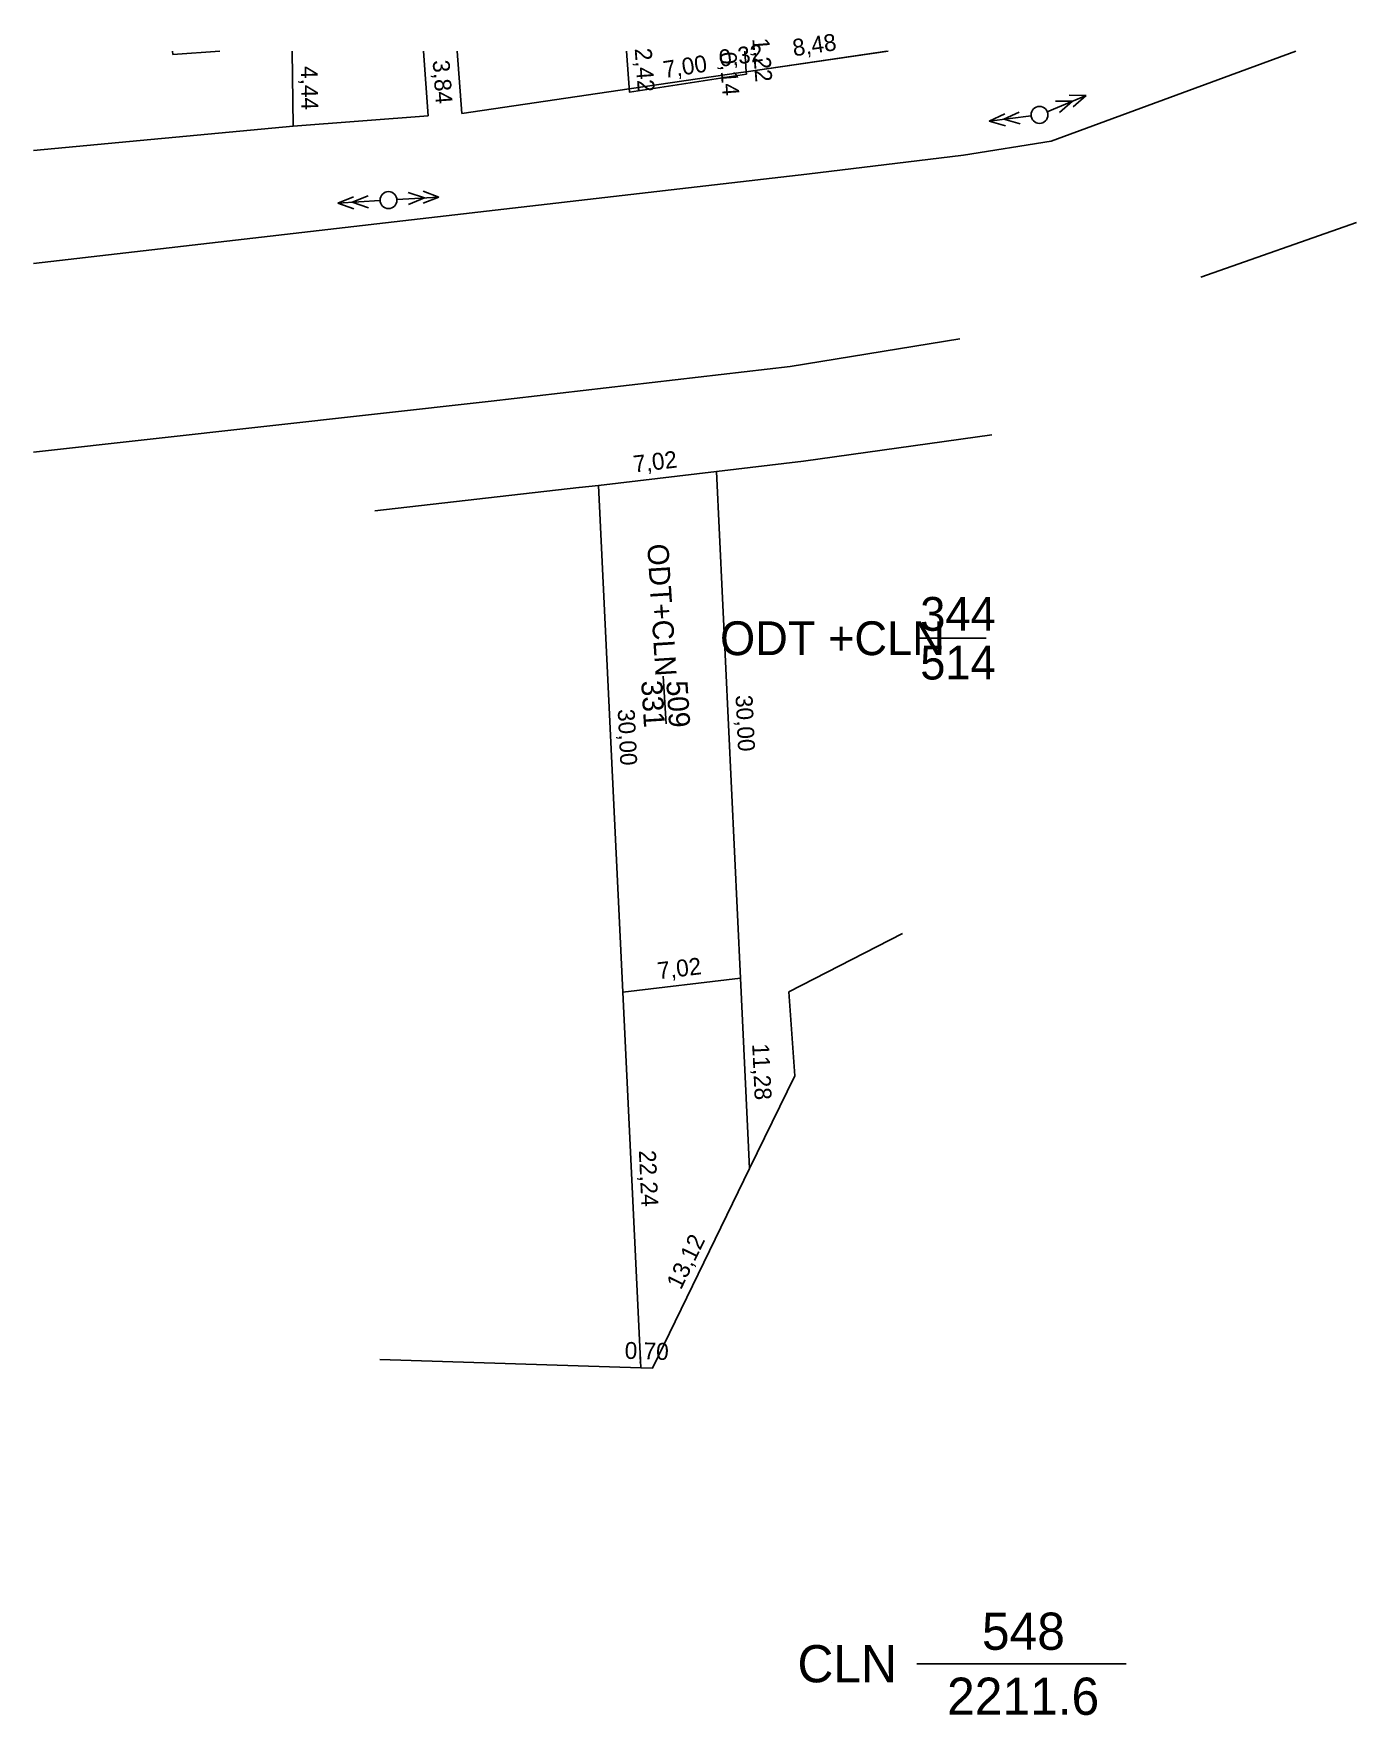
# Model space of a CAD drawing. Extents: x 537629.1 to 537707.3, y 1837025.8 to 1837125.3.
import ezdxf

# ---------------------------------------------------------------- set-up
doc = ezdxf.new("R2010")
doc.units = 0
for name, color, linetype in [('Level 10', 7, 'Continuous'), ('Level 13', 7, 'Continuous'), ('Level 14', 7, 'Continuous'), ('Level 16', 7, 'Continuous'), ('Level 22', 7, 'Continuous'), ('Level 23', 7, 'Continuous'), ('Level 29', 7, 'Continuous'), ('Level 5', 7, 'Continuous'), ('Level 55', 7, 'Continuous'), ('Level 7', 7, 'Continuous')]:
    doc.layers.add(name, color=color, linetype=linetype)

msp = doc.modelspace()

# ---------------------------------------------------------------- linework, layer by layer
at = {"layer": 'Level 10'}
for p, q in [((537644.392, 1837124.246), (537644.47, 1837119.81)), ((537652.162, 1837124.246), (537652.45, 1837120.42)), ((537671.17, 1837124.246), (537671.26, 1837123.03)), ((537671.26, 1837123.03), (537679.649, 1837124.246)), ((537670.946, 1837122.985), (537671.26, 1837123.03)), ((537662.52, 1837098.57), (537669.49, 1837099.4)), ((537669.49, 1837099.4), (537670.922, 1837069.434)), ((537662.52, 1837098.57), (537663.956, 1837068.604)), ((537663.956, 1837068.604), (537670.922, 1837069.434)), ((537670.922, 1837069.434), (537671.46, 1837058.17)), ((537663.956, 1837068.604), (537665.02, 1837046.39))]:
    msp.add_line(p, q, dxfattribs=at)
for points in [[(537664.17, 1837124.246), (537664.35, 1837121.83), (537671.27, 1837122.89), (537671.26, 1837123.03)], [(537665.02, 1837046.39), (537665.72, 1837046.37), (537671.46, 1837058.17)]]:
    msp.add_lwpolyline(points, dxfattribs=at)
at = {"layer": 'Level 13'}
msp.add_line((537681.354, 1837028.884), (537693.735, 1837028.884), dxfattribs=at)
for points in [[(537681.44, 1837089.53), (537685.45, 1837089.53)], [(537666.35, 1837087.29), (537666.53, 1837084.47)]]:
    msp.add_lwpolyline(points, dxfattribs=at)
at = {"layer": 'Level 14'}
for p, q in [((537637.328, 1837124.246), (537637.34, 1837124.06)), ((537637.34, 1837124.06), (537640.124, 1837124.246))]:
    msp.add_line(p, q, dxfattribs=at)
at = {"layer": 'Level 16'}
msp.add_line((537649.59, 1837046.88), (537665.02, 1837046.39), dxfattribs=at)
for points in [[(537669.49, 1837099.4), (537674.65, 1837100), (537685.79, 1837101.56)], [(537649.3, 1837097.07), (537661.36, 1837098.44), (537661.38, 1837098.44), (537662.52, 1837098.57)], [(537671.46, 1837058.17), (537674.13, 1837063.66), (537673.77, 1837068.61), (537680.51, 1837072.074)]]:
    msp.add_lwpolyline(points, dxfattribs=at)
at = {"layer": 'Level 22'}
for p, q in [((537699.52, 1837122.7), (537703.773, 1837124.246)), ((537689.3, 1837118.93), (537699.52, 1837122.7)), ((537684.11, 1837118.1), (537689.3, 1837118.93)), ((537674.84, 1837116.98), (537684.11, 1837118.1)), ((537629.11, 1837111.686), (537674.84, 1837116.98)), ((537673.86, 1837105.6), (537683.9, 1837107.24)), ((537656.17, 1837103.55), (537673.86, 1837105.6))]:
    msp.add_line(p, q, dxfattribs=at)
for points in [[(537698.14, 1837110.89), (537707.346, 1837114.12)], [(537629.11, 1837100.529), (537656.17, 1837103.55)]]:
    msp.add_lwpolyline(points, dxfattribs=at)
at = {"layer": 'Level 23'}
for p, q in [((537654.164, 1837124.246), (537654.44, 1837120.57)), ((537629.11, 1837118.368), (537644.47, 1837119.81)), ((537644.47, 1837119.81), (537652.45, 1837120.42))]:
    msp.add_line(p, q, dxfattribs=at)
at = {"layer": 'Level 29'}
for points in [[(537671.26, 1837123.03), (537679.567, 1837124.246)], [(537654.44, 1837120.57), (537664.34, 1837122.02), (537670.946, 1837122.984)]]:
    msp.add_lwpolyline(points, dxfattribs=at)
at = {"layer": 'Level 55'}
for p, q in [((537691.36, 1837121.63), (537689.05, 1837120.67)), ((537691.36, 1837121.63), (537690.36, 1837121.64)), ((537691.36, 1837121.63), (537690.6, 1837120.96)), ((537686.5, 1837120.22), (537687.41, 1837120.65)), ((537690.56, 1837121.29), (537689.56, 1837121.29)), ((537690.56, 1837121.29), (537689.79, 1837120.63)), ((537685.63, 1837120.11), (537686.55, 1837120.54)), ((537685.63, 1837120.11), (537688.11, 1837120.42)), ((537685.63, 1837120.11), (537686.59, 1837119.84)), ((537686.5, 1837120.22), (537687.46, 1837119.95)), ((537647.96, 1837115.31), (537648.9, 1837115.69)), ((537652.22, 1837115.57), (537651.27, 1837115.89)), ((537653.08, 1837115.62), (537652.14, 1837115.96)), ((537647.1, 1837115.25), (537648.03, 1837115.63)), ((537647.1, 1837115.25), (537649.59, 1837115.41)), ((537647.1, 1837115.25), (537648.04, 1837114.93)), ((537647.96, 1837115.31), (537648.91, 1837114.99)), ((537653.08, 1837115.62), (537650.59, 1837115.47)), ((537652.22, 1837115.57), (537651.28, 1837115.19)), ((537653.08, 1837115.62), (537652.15, 1837115.25))]:
    msp.add_line(p, q, dxfattribs=at)
for centre in [(537688.602, 1837120.477), (537650.098, 1837115.443)]:
    msp.add_circle(centre, 0.5, dxfattribs=at)
at = {"layer": 'Level 7'}
msp.add_line((537676.309, 1837030.113), (537676.309, 1837030.113), dxfattribs=at)

# ---------------------------------------------------------------- texts
at = {"layer": 'Level 13'}
for s, p in [('ODT+CLN', (537665.4, 1837095.08)), ('331', (537665.04, 1837087)), ('509', (537666.53, 1837086.99))]:
    msp.add_text(s, height=1.25, rotation=273.63986, dxfattribs=at).set_placement(p)
for s, height, p in [('344', 2, (537681.55, 1837089.97)), ('ODT +CLN', 2, (537669.706, 1837088.53)), ('514', 2, (537681.55, 1837087.09)), ('548', 2.2, (537685.199, 1837029.707)), ('CLN', 2.2, (537674.288, 1837027.784)), ('2211.6', 2.2, (537683.137, 1837025.861))]:
    msp.add_text(s, height=height, dxfattribs=at).set_placement(p)
at = {"layer": 'Level 5'}
for s, rotation, p in [('0,32', 8.23985, (537669.723, 1837123.313)), ('1,22', 274.24369, (537671.616, 1837124.993)), ('8,48', 8.24461, (537674.069, 1837123.942)), ('3,84', 274.29779, (537652.706, 1837123.692)), ('2,42', 274.26156, (537664.66, 1837124.393)), ('7,00', 8.70883, (537666.424, 1837122.654)), ('0,14', 274.08562, (537669.674, 1837124.175)), ('4,44', 271.00099, (537644.908, 1837123.361)), ('7,02', 6.7909, (537664.633, 1837099.325)), ('30,00', 272.73558, (537670.624, 1837086.153)), ('30,00', 272.74304, (537663.655, 1837085.323)), ('7,02', 6.79305, (537666.067, 1837069.359)), ('11,28', 272.73549, (537671.608, 1837065.54)), ('22,24', 272.74296, (537664.905, 1837059.233)), ('13,12', 64.05983, (537667.392, 1837050.951)), ('0,70', 358.36342, (537664.059, 1837046.918))]:
    msp.add_text(s, height=1, rotation=rotation, dxfattribs=at).set_placement(p)

doc.saveas('drawing.dxf')
